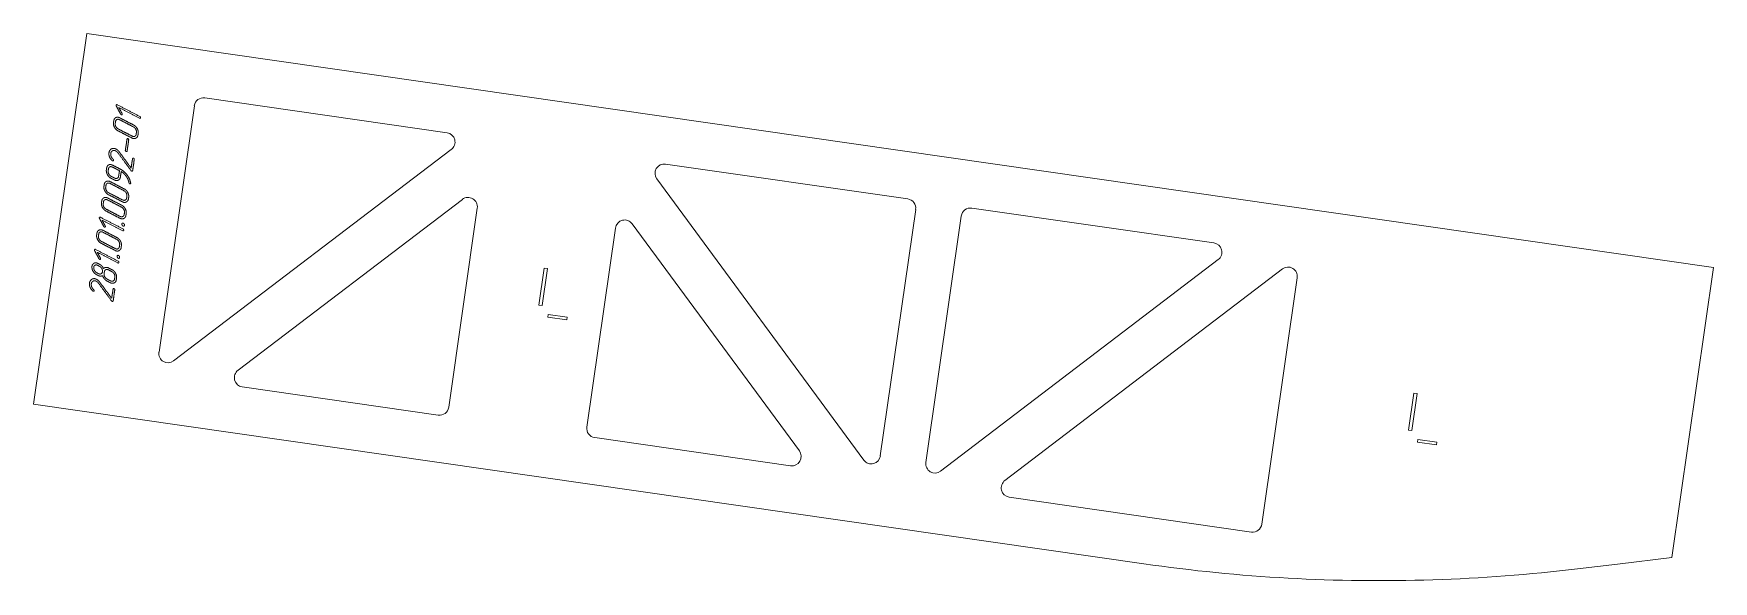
# Model space of a CAD drawing. Header units: millimetres. Extents: x -23 to 1773, y -7 to 579.
import ezdxf

# ---------------------------------------------------------------- set-up
doc = ezdxf.new("R2010")
doc.units = ezdxf.units.MM
doc.linetypes.add('K5LT_BASIC', pattern=[0])
doc.layers.add('Engraving', color=7, linetype='Continuous')

msp = doc.modelspace()

# ---------------------------------------------------------------- linework, layer by layer
at = {"color": 143, "linetype": 'K5LT_BASIC', "lineweight": 15, "true_color": 0x33acca}
for p, q in [((33.7, 578.7), (-23.1, 182.8)), ((33.7, 578.7), (1773.3, 328.9)), ((159.9, 510.1), (419.1, 472.8)), ((111, 238.4), (148.8, 501.6)), ((423.5, 455), (126.6, 229)), ((652.7, 439.3), (911.9, 402.1)), ((864.8, 123), (643.4, 423.4)), ((195.5, 219.1), (435.4, 401.6)), ((451.4, 392.3), (420.8, 179.6)), ((920.2, 390.8), (882.4, 127.6)), ((931.1, 120.6), (968.9, 383.8)), ((980.1, 392.3), (1239.2, 355.1)), ((568.5, 158.4), (599.1, 371)), ((617, 375.6), (795.8, 132.9)), ((517.1, 288.5), (522.8, 328.1)), ((526.3, 327.6), (520.6, 288.1)), ((522.8, 328.1), (526.3, 327.6)), ((1243.7, 337.2), (946.8, 111.2)), ((1015.7, 101.3), (1312.6, 327.3)), ((1728.8, 18.9), (1773.3, 328.9)), ((1328.3, 317.9), (1290.5, 54.7)), ((520.6, 288.1), (517.1, 288.5)), ((526.7, 275.8), (527.1, 278.7)), ((547, 272.8), (526.7, 275.8)), ((527.1, 278.7), (547.4, 275.8)), ((547.4, 275.8), (547, 272.8)), ((409.5, 171.1), (200, 201.2)), ((1164.3, 12.2), (-23.1, 182.8)), ((1447.2, 155), (1452.9, 194.6)), ((1456.4, 194.1), (1450.7, 154.5)), ((1452.9, 194.6), (1456.4, 194.1)), ((786.5, 117), (577, 147.1)), ((1450.7, 154.5), (1447.2, 155)), ((1456.8, 142.2), (1457.3, 145.2)), ((1457.3, 145.2), (1477.6, 142.2)), ((1477.2, 139.3), (1456.8, 142.2)), ((1477.6, 142.2), (1477.2, 139.3)), ((1279.3, 46.2), (1020.2, 83.5)), ((1670.7, 12), (1728.8, 18.9)), ((1627.8, 6.8), (1670.7, 12))]:
    msp.add_line(p, q, dxfattribs=at)
for centre, start, end in [((441.5, 393.7), 351.8284, 127.2695), ((609, 369.6), 36.3873, 171.8284), ((410.9, 181), 261.8284, 351.8284), ((578.4, 157), 171.8284, 261.8284)]:
    msp.add_arc(centre, 10, start, end, dxfattribs=at)
for centre, major_axis, start_param, end_param in [((158.5, 500.2), (-1.42, -9.9), 3.141593, 4.712389), ((417.7, 462.9), (1.42, 9.9), 3.926991, 6.283185), ((651.3, 429.4), (-1.42, -9.9), 3.141593, 5.497787), ((910.4, 392.2), (1.42, 9.9), 4.712389, 6.283185), ((978.7, 382.4), (-1.42, -9.9), 3.141593, 4.712389), ((1237.8, 345.2), (1.42, 9.9), 3.926991, 6.283185), ((1318.5, 319.3), (1.42, 9.9), 4.712389, 7.068583), ((120.7, 237), (-1.42, -9.9), 4.712389, 7.068583), ((201.4, 211.1), (-1.42, -9.9), 3.926991, 6.283185), ((787.9, 126.9), (1.42, 9.9), 3.141593, 5.497787), ((872.7, 129), (1.42, 9.9), 2.356194, 4.712389), ((940.9, 119.2), (-1.42, -9.9), 4.712389, 7.068583), ((1021.6, 93.4), (-1.42, -9.9), 3.926991, 6.283185), ((1280.7, 56.1), (1.42, 9.9), 3.141593, 4.712389)]:
    msp.add_ellipse(centre, major_axis=major_axis, ratio=0.98472, start_param=start_param, end_param=end_param, dxfattribs=at)
msp.add_open_spline([(1627.8, 6.8), (1576.6, 0.7), (1473.5, -7.1), (1318.3, -5.3), (1215.4, 4.9), (1164.3, 12.2)], degree=3, dxfattribs=at)
at = {"layer": 'Engraving', "color": 143, "linetype": 'K5LT_BASIC', "lineweight": 15, "true_color": 0x33acca}
for points, knots in [([(84, 481), (86.3, 479.8), (87.7, 477.2), (89.1, 474.6), (88.7, 472.2), (88.6, 471.2), (88.5, 470.2), (88.1, 467.9), (86.2, 467), (84.3, 466), (82, 467.2), (74.5, 471), (67, 474.9), (64.8, 476), (63.4, 478.6), (61.9, 481.2), (62.3, 483.7), (62.5, 484.7), (62.6, 485.7), (63, 488.1), (64.9, 489), (66.8, 489.9), (69.1, 488.7), (76.6, 484.8), (84, 481)], [0, 0, 0, 0.846521, 0.846521, 1.674424, 1.674424, 1.989042, 1.989042, 2.637777, 2.637777, 3.338641, 3.338641, 5.996422, 5.996422, 6.83575, 6.83575, 7.667338, 7.667338, 7.981955, 7.981955, 8.645972, 8.645972, 9.342219, 9.342219, 12, 12, 12]), ([(83.7, 479), (76.3, 482.9), (68.8, 486.7), (67.3, 487.5), (66, 486.9), (64.7, 486.3), (64.5, 484.7), (64.3, 483.7), (64.2, 482.7), (63.9, 481.1), (64.9, 479.4), (65.8, 477.7), (67.3, 476.9), (74.8, 473), (82.3, 469.2), (83.8, 468.4), (85.1, 469), (86.4, 469.6), (86.6, 471.2), (86.7, 472.1), (86.9, 473.1), (87.1, 474.7), (86.2, 476.5), (85.3, 478.2), (83.7, 479)], [0, 0, 0, 3.194824, 3.194824, 3.749556, 3.749556, 4.284872, 4.284872, 4.662943, 4.662943, 5.32312, 5.32312, 6.003067, 6.003067, 9.197891, 9.197891, 9.751896, 9.751896, 10.278148, 10.278148, 10.656218, 10.656218, 11.310094, 11.310094, 12, 12, 12]), ([(90.4, 490.2), (90.9, 490), (91.1, 489.6), (91.3, 489.2), (91.2, 488.8), (91.2, 488.6), (90.9, 488.2), (90.6, 488), (90.2, 488.3), (79.1, 493.9), (68.1, 499.6), (69.8, 496.5), (71.5, 493.3), (71.7, 492.9), (71.7, 492.5), (71.6, 492.1), (71.3, 492), (71, 491.8), (70.6, 492), (70.4, 492.1), (70, 492.6), (67.6, 497), (65.3, 501.4), (65, 501.8), (65.1, 502.2), (65.2, 502.6), (65.5, 502.8), (65.8, 503), (66.2, 502.8), (78.3, 496.5), (90.4, 490.2)], [0, 0, 0, 0.181151, 0.181151, 0.343934, 0.343934, 0.472146, 0.472146, 0.625059, 0.625059, 5.39951, 5.39951, 6.773407, 6.773407, 6.936544, 6.936544, 7.074093, 7.074093, 7.217588, 7.217588, 7.383484, 7.383484, 9.302301, 9.302301, 9.462957, 9.462957, 9.596849, 9.596849, 9.739807, 9.739807, 15, 15, 15]), ([(84.5, 444.1), (83.7, 438.2), (82.8, 432.3), (82.7, 432), (82.4, 431.8), (82, 431.7), (81.6, 431.9), (81.4, 432), (81.2, 432.2), (74.3, 441.6), (67.3, 451), (67, 451.4), (66.6, 451.8), (66.3, 452.1), (66, 452.5), (65.4, 453), (64.7, 453.4), (62.8, 454.4), (61.2, 453.4), (60.5, 453), (60, 452.3), (59.5, 451.5), (59.4, 450.5), (59.2, 449.1), (59.7, 447.6), (60.3, 446.1), (61.9, 444.4), (62.2, 444.2), (62.3, 443.9), (62.4, 443.6), (62.4, 443.2), (62.3, 442.8), (62, 442.7), (61.7, 442.5), (61.3, 442.7), (61.1, 442.8), (61, 442.9), (58.8, 444.9), (57.9, 447.3), (57.2, 449.3), (57.5, 451.4), (57.9, 454.2), (60, 455.5), (62.3, 456.8), (65, 455.4), (65.9, 455), (66.7, 454.2), (67.6, 453.5), (68.6, 452.2), (74.9, 443.6), (81.2, 435.1), (81.9, 440.1), (82.7, 445), (82.7, 445.4), (83.1, 445.6), (83.4, 445.7), (83.8, 445.5), (84.1, 445.4), (84.4, 445), (84.6, 444.6), (84.5, 444.1)], [0, 0, 0, 3.047826, 3.047826, 3.226196, 3.226196, 3.425035, 3.425035, 3.570989, 3.570989, 9.561221, 9.561221, 9.825724, 9.825724, 10.050668, 10.050668, 10.473601, 10.473601, 11.396415, 11.396415, 11.832946, 11.832946, 12.317549, 12.317549, 13.072233, 13.072233, 14.062635, 14.062635, 14.240973, 14.240973, 14.40613, 14.40613, 14.588981, 14.588981, 14.779051, 14.779051, 14.881829, 14.881829, 16.249197, 16.249197, 17.325971, 17.325971, 18.610175, 18.610175, 19.935785, 19.935785, 20.483021, 20.483021, 21.195978, 21.195978, 26.62229, 26.62229, 29.191003, 29.191003, 29.365522, 29.365522, 29.547183, 29.547183, 29.763638, 29.763638, 30, 30, 30]), ([(78.6, 465.1), (77.7, 459.2), (76.9, 453.2), (76.8, 452.8), (76.5, 452.7), (76.2, 452.6), (75.8, 452.7), (75.6, 452.9), (75.2, 453.3), (74.9, 453.7), (75, 454.2), (75.9, 460.1), (76.8, 466), (76.8, 466.4), (77.2, 466.5), (77.5, 466.7), (77.8, 466.5), (78.2, 466.3), (78.4, 465.9), (78.7, 465.5), (78.6, 465.1)], [0, 0, 0, 3.94619, 3.94619, 4.18756, 4.18756, 4.430856, 4.430856, 4.683549, 4.683549, 5.009861, 5.009861, 8.956051, 8.956051, 9.181245, 9.181245, 9.415662, 9.415662, 9.694987, 9.694987, 10, 10, 10]), ([(69.8, 433.8), (73.7, 431.8), (76.7, 428), (79.8, 423.9), (80.7, 419), (80.8, 418.8), (80.8, 418.6), (80.7, 418.4), (80.4, 418.1), (80, 418), (79.6, 418.2), (79.4, 418.3), (79.2, 418.5), (79, 418.8), (78.9, 419.2), (78.8, 420), (78.4, 421.2), (78.2, 421.7), (78.1, 422.2), (78, 422.4), (77.9, 422.6), (77.8, 422.9), (77.6, 423.2), (76.9, 424.9), (75.4, 426.9), (74.4, 428.2), (73.1, 429.5), (71.8, 430.7), (70.6, 431.3), (70.1, 428.4), (69.7, 425.4), (69.3, 423), (67.4, 422.1), (65.6, 421.2), (63.2, 422.4), (61.3, 423.4), (59.5, 424.3), (57.2, 425.5), (55.8, 428.1), (54.4, 430.7), (54.7, 433.1), (54.9, 434.1), (55, 435.1), (55.4, 437.5), (57.3, 438.5), (58.2, 438.9), (59.3, 438.8), (59.8, 438.7), (60.3, 438.6), (60.6, 438.5), (60.9, 438.4), (61.2, 438.3), (61.5, 438.1), (65.7, 436), (69.8, 433.8)], [0, 0, 0, 2.807507, 2.807507, 5.913564, 5.913564, 6.05442, 6.05442, 6.259278, 6.259278, 6.494523, 6.494523, 6.687638, 6.687638, 6.924469, 6.924469, 7.56531, 7.56531, 7.888816, 7.888816, 8.003287, 8.003287, 8.231529, 8.231529, 9.568825, 9.568825, 10.648527, 10.648527, 11.625559, 11.625559, 13.478825, 13.478825, 14.797677, 14.797677, 16.171112, 16.171112, 17.480995, 17.480995, 19.136522, 19.136522, 20.778986, 20.778986, 21.400757, 21.400757, 22.713575, 22.713575, 23.351986, 23.351986, 23.681096, 23.681096, 23.88282, 23.88282, 24.085832, 24.085832, 27, 27, 27]), ([(68.7, 432.3), (65, 434.2), (61.2, 436.1), (59.7, 436.9), (58.4, 436.4), (57.2, 435.8), (56.9, 434.1), (56.8, 433.1), (56.6, 432.2), (56.4, 430.5), (57.3, 428.8), (58.2, 427.1), (59.8, 426.3), (61.6, 425.3), (63.5, 424.4), (65, 423.6), (66.3, 424.2), (67.6, 424.8), (67.8, 426.4), (68.3, 429.3), (68.7, 432.3)], [0, 0, 0, 2.152195, 2.152195, 2.900647, 2.900647, 3.624477, 3.624477, 4.133732, 4.133732, 5.023797, 5.023797, 5.940898, 5.940898, 7.016995, 7.016995, 7.763386, 7.763386, 8.472264, 8.472264, 10, 10, 10]), ([(73.8, 412.8), (76.1, 411.7), (77.5, 409.1), (78.9, 406.5), (78.6, 404), (78.4, 403), (78.3, 402.1), (77.9, 399.8), (76, 398.8), (74.1, 397.8), (71.8, 399), (64.3, 402.9), (56.8, 406.7), (54.6, 407.9), (53.2, 410.5), (51.7, 413.1), (52.1, 415.5), (52.3, 416.5), (52.4, 417.5), (52.8, 419.9), (54.7, 420.8), (56.6, 421.8), (58.9, 420.5), (66.4, 416.7), (73.8, 412.8)], [0, 0, 0, 0.846521, 0.846521, 1.674424, 1.674424, 1.989042, 1.989042, 2.637777, 2.637777, 3.338641, 3.338641, 5.996422, 5.996422, 6.83575, 6.83575, 7.667338, 7.667338, 7.981955, 7.981955, 8.645972, 8.645972, 9.342219, 9.342219, 12, 12, 12]), ([(73.5, 410.9), (66.1, 414.7), (58.6, 418.6), (57.1, 419.4), (55.8, 418.8), (54.5, 418.2), (54.3, 416.5), (54.1, 415.6), (54, 414.6), (53.7, 412.9), (54.7, 411.2), (55.6, 409.5), (57.1, 408.7), (64.6, 404.9), (72.1, 401), (73.6, 400.2), (74.9, 400.9), (76.2, 401.5), (76.4, 403), (76.5, 404), (76.7, 405), (76.9, 406.6), (76, 408.3), (75.1, 410), (73.5, 410.9)], [0, 0, 0, 3.194824, 3.194824, 3.749556, 3.749556, 4.284872, 4.284872, 4.662943, 4.662943, 5.32312, 5.32312, 6.003067, 6.003067, 9.197891, 9.197891, 9.751896, 9.751896, 10.278148, 10.278148, 10.656218, 10.656218, 11.310094, 11.310094, 12, 12, 12]), ([(71.2, 395.3), (73.5, 394.1), (74.9, 391.5), (76.3, 388.9), (75.9, 386.4), (75.8, 385.5), (75.6, 384.5), (75.3, 382.2), (73.4, 381.2), (71.5, 380.2), (69.1, 381.5), (61.7, 385.3), (54.2, 389.2), (52, 390.3), (50.5, 392.9), (49.1, 395.5), (49.5, 398), (49.6, 398.9), (49.8, 399.9), (50.1, 402.3), (52, 403.3), (53.9, 404.2), (56.3, 403), (63.7, 399.1), (71.2, 395.3)], [0, 0, 0, 0.846521, 0.846521, 1.674424, 1.674424, 1.989042, 1.989042, 2.637777, 2.637777, 3.338641, 3.338641, 5.996422, 5.996422, 6.83575, 6.83575, 7.667338, 7.667338, 7.981955, 7.981955, 8.645972, 8.645972, 9.342219, 9.342219, 12, 12, 12]), ([(70.9, 393.3), (63.4, 397.1), (56, 401), (54.4, 401.8), (53.2, 401.2), (51.9, 400.6), (51.6, 399), (51.5, 398), (51.4, 397), (51.1, 395.4), (52, 393.6), (53, 391.9), (54.5, 391.1), (62, 387.3), (69.4, 383.4), (71, 382.7), (72.2, 383.3), (73.5, 383.9), (73.8, 385.4), (73.9, 386.4), (74.1, 387.4), (74.3, 389), (73.4, 390.7), (72.5, 392.5), (70.9, 393.3)], [0, 0, 0, 3.194824, 3.194824, 3.749556, 3.749556, 4.284872, 4.284872, 4.662943, 4.662943, 5.32312, 5.32312, 6.003067, 6.003067, 9.197891, 9.197891, 9.751896, 9.751896, 10.278148, 10.278148, 10.656218, 10.656218, 11.310094, 11.310094, 12, 12, 12]), ([(72.5, 370.1), (72.9, 369.8), (73.1, 369.4), (73.3, 369), (73.3, 368.6), (73.2, 368.4), (72.9, 368), (72.7, 367.9), (72.2, 368.1), (61.2, 373.8), (50.1, 379.5), (51.8, 376.3), (53.5, 373.2), (53.8, 372.7), (53.7, 372.4), (53.6, 372), (53.3, 371.8), (53, 371.7), (52.6, 371.9), (52.5, 371.9), (52, 372.5), (49.7, 376.9), (47.3, 381.3), (47.1, 381.7), (47.1, 382.1), (47.2, 382.5), (47.5, 382.6), (47.8, 382.8), (48.2, 382.6), (60.3, 376.3), (72.5, 370.1)], [0, 0, 0, 0.181151, 0.181151, 0.343934, 0.343934, 0.472146, 0.472146, 0.625059, 0.625059, 5.39951, 5.39951, 6.773407, 6.773407, 6.936544, 6.936544, 7.074093, 7.074093, 7.217588, 7.217588, 7.383484, 7.383484, 9.302301, 9.302301, 9.462957, 9.462957, 9.596849, 9.596849, 9.739807, 9.739807, 15, 15, 15]), ([(66.1, 360.8), (68.4, 359.6), (69.8, 357.1), (71.1, 354.5), (70.8, 352), (70.6, 351), (70.5, 350), (70.1, 347.8), (68.2, 346.8), (66.3, 345.8), (64, 347), (56.5, 350.9), (49.1, 354.7), (46.8, 355.9), (45.4, 358.5), (44, 361), (44.3, 363.5), (44.5, 364.5), (44.6, 365.5), (45, 367.9), (46.9, 368.8), (48.8, 369.7), (51.1, 368.5), (58.6, 364.7), (66.1, 360.8)], [0, 0, 0, 0.846521, 0.846521, 1.674424, 1.674424, 1.989042, 1.989042, 2.637777, 2.637777, 3.338641, 3.338641, 5.996422, 5.996422, 6.83575, 6.83575, 7.667338, 7.667338, 7.981955, 7.981955, 8.645972, 8.645972, 9.342219, 9.342219, 12, 12, 12]), ([(65.8, 358.9), (58.3, 362.7), (50.8, 366.6), (49.3, 367.3), (48, 366.8), (46.7, 366.2), (46.5, 364.5), (46.4, 363.5), (46.2, 362.6), (46, 360.9), (46.9, 359.2), (47.8, 357.5), (49.4, 356.7), (56.8, 352.8), (64.3, 349), (65.8, 348.2), (67.1, 348.8), (68.4, 349.5), (68.6, 351), (68.8, 352), (68.9, 353), (69.1, 354.6), (68.3, 356.3), (67.4, 358), (65.8, 358.9)], [0, 0, 0, 3.194824, 3.194824, 3.749556, 3.749556, 4.284872, 4.284872, 4.662943, 4.662943, 5.32312, 5.32312, 6.003067, 6.003067, 9.197891, 9.197891, 9.751896, 9.751896, 10.278148, 10.278148, 10.656218, 10.656218, 11.310094, 11.310094, 12, 12, 12]), ([(71.3, 375.4), (71.3, 375.9), (71.9, 376.2), (72.4, 376.4), (72.9, 376.1), (73.4, 375.9), (73.8, 375.3), (74.2, 374.6), (74.1, 373.9), (74, 373.3), (73.5, 373.1), (73, 372.9), (72.4, 373.2), (72.1, 373.3), (71.6, 374), (71.1, 374.7), (71.3, 375.4)], [0, 0, 0, 0.855828, 0.855828, 1.74556, 1.74556, 2.805969, 2.805969, 3.96496, 3.96496, 4.876932, 4.876932, 5.801755, 5.801755, 6.76801, 6.76801, 8, 8, 8]), ([(67.3, 335.6), (67.8, 335.4), (68, 335), (68.2, 334.6), (68.1, 334.2), (68.1, 334), (67.8, 333.6), (67.5, 333.4), (67, 333.7), (56, 339.4), (45, 345), (46.7, 341.9), (48.4, 338.8), (48.6, 338.3), (48.6, 337.9), (48.5, 337.5), (48.2, 337.4), (47.8, 337.2), (47.5, 337.4), (47.3, 337.5), (46.9, 338), (44.5, 342.4), (42.1, 346.8), (41.9, 347.2), (42, 347.6), (42, 348), (42.3, 348.2), (42.6, 348.4), (43, 348.2), (55.2, 341.9), (67.3, 335.6)], [0, 0, 0, 0.181151, 0.181151, 0.343934, 0.343934, 0.472146, 0.472146, 0.625059, 0.625059, 5.39951, 5.39951, 6.773407, 6.773407, 6.936544, 6.936544, 7.074093, 7.074093, 7.217588, 7.217588, 7.383484, 7.383484, 9.302301, 9.302301, 9.462957, 9.462957, 9.596849, 9.596849, 9.739807, 9.739807, 15, 15, 15]), ([(66.1, 340.9), (66.2, 341.5), (66.7, 341.7), (67.2, 342), (67.7, 341.7), (68.2, 341.4), (68.6, 340.8), (69, 340.2), (68.9, 339.5), (68.8, 338.8), (68.4, 338.6), (67.8, 338.5), (67.3, 338.7), (67, 338.9), (66.5, 339.6), (66, 340.2), (66.1, 340.9)], [0, 0, 0, 0.855828, 0.855828, 1.74556, 1.74556, 2.805969, 2.805969, 3.96496, 3.96496, 4.876932, 4.876932, 5.801755, 5.801755, 6.76801, 6.76801, 8, 8, 8]), ([(60.9, 326.4), (63.2, 325.2), (64.6, 322.6), (66, 320), (65.6, 317.6), (65.5, 316.6), (65.3, 315.6), (65, 313.3), (63.1, 312.4), (61.2, 311.4), (58.8, 312.6), (57, 313.6), (55.1, 314.5), (53.7, 315.3), (52.5, 316.8), (51.3, 318.3), (50.6, 320.2), (49.7, 319.6), (48.5, 319.6), (47.3, 319.6), (45.9, 320.3), (45, 320.8), (44, 321.3), (41.9, 322.4), (40.3, 325), (39.6, 326.3), (39.4, 327.6), (39.3, 328.2), (39.2, 328.8), (39.2, 329.1), (39.2, 329.4), (39.3, 329.7), (39.3, 330.1), (39.7, 332.5), (41.6, 333.4), (42.5, 333.9), (43.6, 333.8), (44.1, 333.7), (44.6, 333.6), (44.9, 333.5), (45.2, 333.4), (45.5, 333.2), (45.8, 333.1), (46.8, 332.6), (47.7, 332.1), (49.1, 331.4), (50, 330.3), (51, 329.2), (51.7, 327.7), (52.5, 328.7), (54.1, 328.9), (55.6, 329.1), (57.2, 328.3), (59, 327.3), (60.9, 326.4)], [0, 0, 0, 1.873598, 1.873598, 3.69261, 3.69261, 4.386884, 4.386884, 5.818535, 5.818535, 7.364988, 7.364988, 8.831065, 8.831065, 10.043454, 10.043454, 11.431214, 11.431214, 12.22177, 12.22177, 13.14885, 13.14885, 13.899491, 13.899491, 15.762312, 15.762312, 16.708293, 16.708293, 17.125443, 17.125443, 17.362221, 17.362221, 17.577677, 17.577677, 19.055802, 19.055802, 19.771228, 19.771228, 20.139764, 20.139764, 20.365597, 20.365597, 20.592941, 20.592941, 21.340886, 21.340886, 22.373032, 22.373032, 23.469845, 23.469845, 24.415003, 24.415003, 25.533412, 25.533412, 27, 27, 27]), ([(47.4, 330.1), (46.5, 330.6), (45.5, 331.1), (44, 331.9), (42.7, 331.3), (41.4, 330.8), (41.2, 329.1), (41, 327.5), (41.9, 325.8), (42.8, 324.1), (44.3, 323.3), (45.3, 322.8), (46.2, 322.3), (47.8, 321.5), (49, 322.1), (50.3, 322.6), (50.5, 324.3), (50.8, 325.9), (49.9, 327.6), (49, 329.3), (47.4, 330.1)], [0, 0, 0, 0.718951, 0.718951, 1.697337, 1.697337, 2.634709, 2.634709, 3.797866, 3.797866, 5.000561, 5.000561, 5.719512, 5.719512, 6.697901, 6.697901, 7.635273, 7.635273, 8.789173, 8.789173, 10, 10, 10]), ([(60.6, 324.4), (58.7, 325.4), (56.9, 326.3), (55.3, 327.1), (54.1, 326.5), (52.8, 326), (52.6, 324.3), (52.4, 323.3), (52.3, 322.3), (52, 320.7), (52.9, 319), (53.9, 317.3), (55.4, 316.5), (57.3, 315.5), (59.1, 314.6), (60.7, 313.8), (61.9, 314.4), (63.2, 315), (63.5, 316.6), (63.6, 317.6), (63.8, 318.5), (64, 320.2), (63.1, 321.9), (62.2, 323.6), (60.6, 324.4)], [0, 0, 0, 1.329406, 1.329406, 2.254108, 2.254108, 3.148824, 3.148824, 3.778355, 3.778355, 4.877538, 4.877538, 6.009386, 6.009386, 7.338792, 7.338792, 8.260968, 8.260968, 9.137189, 9.137189, 9.766721, 9.766721, 10.866842, 10.866842, 12, 12, 12]), ([(63.7, 304.9), (62.8, 299), (62, 293.1), (61.9, 292.7), (61.6, 292.6), (61.2, 292.5), (60.8, 292.7), (60.6, 292.8), (60.4, 293), (53.4, 302.4), (46.5, 311.8), (46.2, 312.2), (45.8, 312.6), (45.5, 312.9), (45.2, 313.2), (44.6, 313.8), (43.9, 314.2), (42, 315.2), (40.4, 314.2), (39.7, 313.8), (39.2, 313.1), (38.7, 312.3), (38.6, 311.3), (38.4, 309.9), (38.9, 308.4), (39.4, 306.9), (41.1, 305.2), (41.4, 305), (41.5, 304.7), (41.5, 304.4), (41.6, 304), (41.5, 303.6), (41.2, 303.4), (40.9, 303.3), (40.5, 303.5), (40.3, 303.6), (40.2, 303.7), (38, 305.7), (37.1, 308.1), (36.3, 310.1), (36.6, 312.2), (37.1, 315), (39.2, 316.3), (41.5, 317.6), (44.2, 316.2), (45.1, 315.8), (45.9, 315), (46.7, 314.3), (47.8, 312.9), (54.1, 304.4), (60.4, 295.9), (61.1, 300.9), (61.9, 305.8), (61.9, 306.2), (62.3, 306.3), (62.6, 306.5), (62.9, 306.3), (63.3, 306.2), (63.5, 305.8), (63.8, 305.3), (63.7, 304.9)], [0, 0, 0, 3.047826, 3.047826, 3.226196, 3.226196, 3.425035, 3.425035, 3.570989, 3.570989, 9.561221, 9.561221, 9.825724, 9.825724, 10.050668, 10.050668, 10.473601, 10.473601, 11.396415, 11.396415, 11.832946, 11.832946, 12.317549, 12.317549, 13.072233, 13.072233, 14.062635, 14.062635, 14.240973, 14.240973, 14.40613, 14.40613, 14.588981, 14.588981, 14.779051, 14.779051, 14.881829, 14.881829, 16.249197, 16.249197, 17.325971, 17.325971, 18.610175, 18.610175, 19.935785, 19.935785, 20.483021, 20.483021, 21.195978, 21.195978, 26.62229, 26.62229, 29.191003, 29.191003, 29.365522, 29.365522, 29.547183, 29.547183, 29.763638, 29.763638, 30, 30, 30])]:
    msp.add_open_spline(points, degree=2, knots=knots, dxfattribs=at)

doc.saveas('drawing.dxf')
